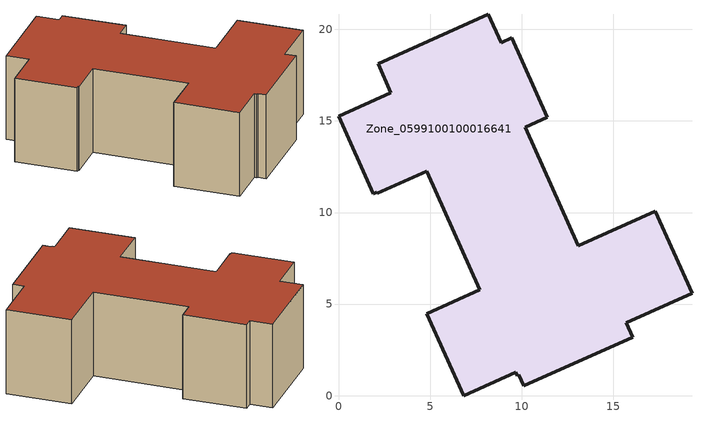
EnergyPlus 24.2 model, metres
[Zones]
Zone_0599100100016641
 floor ground (C_G): 9.76,1.09 9.68,1.27 6.83,0 4.82,4.47 7.72,5.77 4.83,12.25 2.12,11.04 2.09,11.12 1.9,11.02 0,15.25 2.87,16.55 2.17,18.12 8.18,20.82 8.88,19.27 9.45,19.53 11.41,15.2 10.21,14.66 13.11,8.18 17.31,10.05 19.31,5.58 15.72,3.98 16.07,3.19 10.13,0.53 9.85,1.13 z0
 wall outside (C_F): 13.11,8.18 10.21,14.66 11.41,15.2 9.45,19.53 8.88,19.27 8.18,20.82 2.17,18.12 2.87,16.55 0,15.25 1.9,11.02 2.09,11.12 2.12,11.04 4.83,12.25 7.72,5.77 4.82,4.47 6.83,0 9.68,1.27 9.76,1.09 9.85,1.13 10.13,0.53 16.07,3.19 15.72,3.98 19.31,5.58 17.31,10.05 13.11,8.18 z0:6.56
 roof outside (C_R): 9.68,1.27 9.76,1.09 9.85,1.13 10.13,0.53 16.07,3.19 15.72,3.98 19.31,5.58 17.31,10.05 13.11,8.18 10.21,14.66 11.41,15.2 9.45,19.53 8.88,19.27 8.18,20.82 2.17,18.12 2.87,16.55 0,15.25 1.9,11.02 2.09,11.12 2.12,11.04 4.83,12.25 7.72,5.77 4.82,4.47 6.83,0 z6.56
[BUILDING]
Pand.0599100100016641: North Axis=0; Terrain=City; Loads Convergence Tolerance Value=0.04; Temperature Convergence Tolerance Value=0.4; Solar Distribution=FullExterior; Maximum Number of Warmup Days=25; Minimum Number of Warmup Days=1
[Site:Location]
Rotterdam.The.Hague.AP_ZH_NLD Design_Conditions: Latitude=51.96; Longitude=4.45; Time Zone=1; Elevation=-4.5
[SITE:GROUNDTEMPERATURE:BUILDINGSURFACE]
18, 18, 18, 18, 18, 18, 18, 18, 18, 18, 18, 18
[MATERIAL] Thermal Absorptance=0.9; Solar Absorptance=0.7; Visible Absorptance=0.7
Name | Roughness | Thickness | Conductivity | Density | Specific Heat
G.D.2015-2018 | MediumSmooth | 0.15 | 0.0428571 | 540 | 1210
F.D.2015-2018 | Rough | 0.3 | 0.0666667 | 1920 | 840
R.D.2015-2018 | MediumRough | 0.2 | 0.0333333 | 1500 | 1000
[CONSTRUCTION]
C_G: G.D.2015-2018
C_F: F.D.2015-2018
C_R: R.D.2015-2018
[ZONE]
Zone_0599100100016641: Type=1; Multiplier=1; Ceiling Height=Autocalculate; Volume=Autocalculate; Floor Area=autocalculate; Part of Total Floor Area=Yes
[ZONEINFILTRATION:DESIGNFLOWRATE]
Infil_Zone_0599100100016641: Zone or ZoneList or Space or SpaceList=Zone_0599100100016641; Schedule=AlwaysOn; Design Flow Rate Calculation Method=Flow/Area; Flow Rate per Floor Area=0.0021; Constant Term Coefficient=1; Temperature Term Coefficient=0; Velocity Term Coefficient=0; Velocity Squared Term Coefficient=0
[HVACTEMPLATE:ZONE:IDEALLOADSAIRSYSTEM]
Zone_0599100100016641: Maximum Heating Supply Air Temperature=50; Minimum Cooling Supply Air Temperature=13; Maximum Heating Supply Air Humidity Ratio=0.0156; Minimum Cooling Supply Air Humidity Ratio=0.0077; Heating Limit=NoLimit; Cooling Limit=NoLimit; Dehumidification Control Type=ConstantSensibleHeatRatio; Cooling Sensible Heat Ratio=0.7; Dehumidification Setpoint=60; Humidification Control Type=None; Humidification Setpoint=30; Outdoor Air Method=None; Outdoor Air Flow Rate per Person=0.00944; Outdoor Air Flow Rate per Zone Floor Area=0; Outdoor Air Flow Rate per Zone=0; Demand Controlled Ventilation Type=None; Outdoor Air Economizer Type=NoEconomizer; Heat Recovery Type=None; Sensible Heat Recovery Effectiveness=0.7; Latent Heat Recovery Effectiveness=0.65
[ZONECONTROL:THERMOSTAT]
ThermostatControl_Zone_0599100100016641: Zone or ZoneList=Zone_0599100100016641; Control Type Schedule=DualSetpointControlType; Control 1=Thermostat_Zone_0599100100016641; Temperature Difference Between Cutout And Setpoint=0
[THERMOSTATSETPOINT:DUALSETPOINT]
Thermostat_Zone_0599100100016641: Heating Setpoint Temperature Schedule=HeatingSetpoint_Zone_0599100100016641; Cooling Setpoint Temperature Schedule=CoolingSetpoint_Zone_0599100100016641
[SCHEDULE:COMPACT]
HeatingSetpoint_Zone_0599100100016641: Through: 12/31, For: AllDays, Until: 24:00, 21
CoolingSetpoint_Zone_0599100100016641: Through: 12/31, For: AllDays, Until: 24:00, 24
DualSetpointControlType: Through: 12/31, For: AllDays, Until: 24:00, 4
AlwaysOn: Through: 12/31, For: AllDays, Until: 24:00, 1
